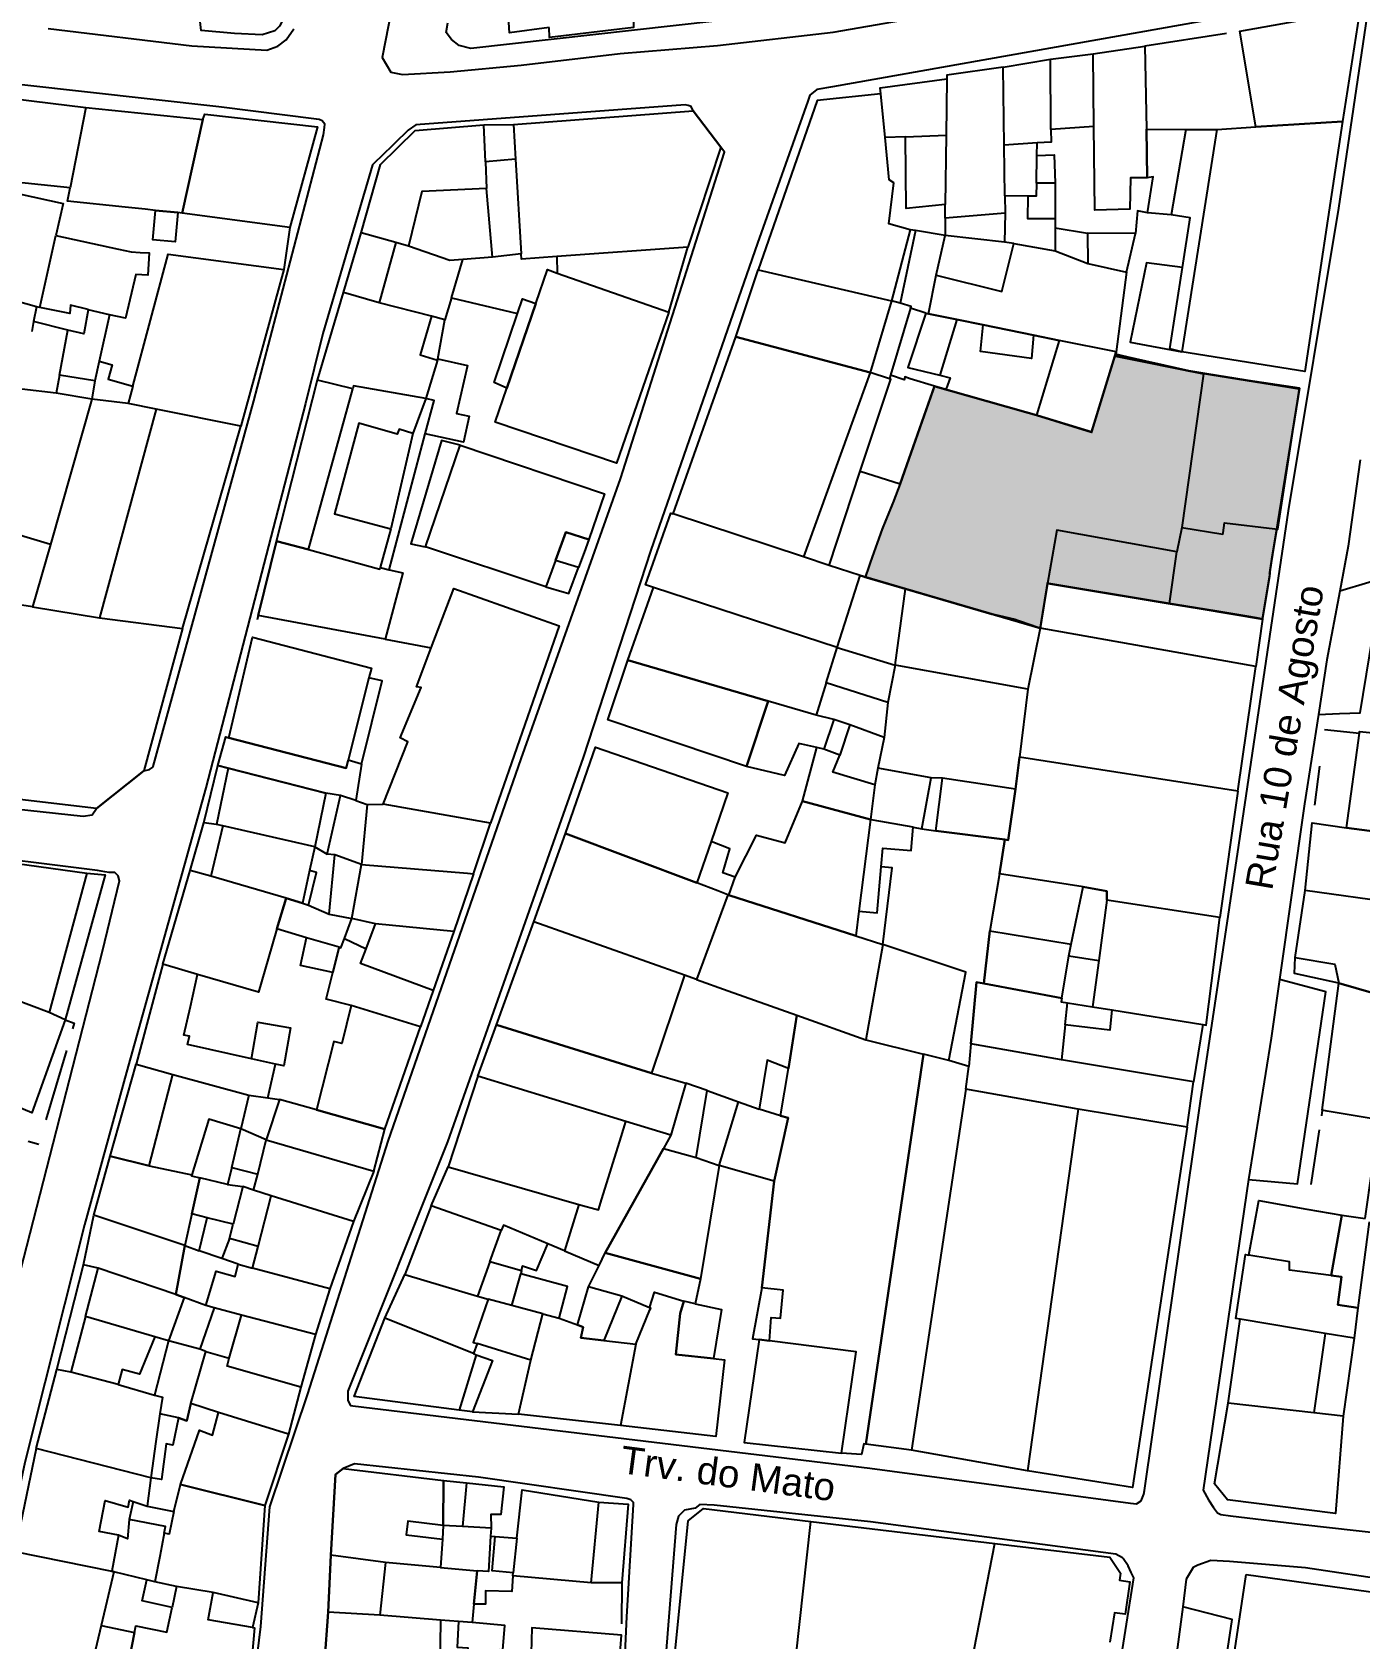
# Model space of a CAD drawing. Header units: millimetres. Extents: x 1778 to 2471, y 1406 to 1876.
# Drawn here: x 2200.4 to 2320.9, y 1526.5 to 1672.4 of the extents above; entities that cross this region are included whole.
import ezdxf
from ezdxf.enums import TextEntityAlignment as Align

# ---------------------------------------------------------------- set-up
doc = ezdxf.new("R2010")
doc.units = ezdxf.units.MM
doc.linetypes.add('SOLID_LINE', pattern=[0])
for name, color, linetype in [('ARQ_CONSTRUIR_CORTE', 10, 'Continuous'), ('LOC_CORTE', 6, 'Continuous'), ('LOC_VISTA', 8, 'Continuous')]:
    doc.layers.add(name, color=color, linetype=linetype)
doc.layers.add('ARQ_LEGENDA', color=5, linetype='Continuous', lineweight=0)
doc.layers.add('LIMITE_ARTIGO', color=7, linetype='Continuous', true_color=0xdb0000)
doc.styles.add('Arial', font='arial.ttf', dxfattribs={"height": 0.2})

msp = doc.modelspace()

# ---------------------------------------------------------------- hatches: boundary and pattern name
at = {"layer": 'ARQ_CONSTRUIR_CORTE', "true_color": 0xff6b6b}
h = msp.add_hatch(color=11, dxfattribs=at)
h.dxf.hatch_style = 1
h.paths.add_polyline_path([(2315.407, 1639.991), (2314.167, 1640.194), (2311.267, 1640.658), (2306.823, 1641.372), (2306.566, 1641.417), (2305.38, 1641.616), (2304.618, 1641.784), (2302.921, 1642.168), (2301.599, 1642.463), (2299.723, 1642.889), (2298.745, 1643.128), (2298.714, 1643.137), (2297.662, 1639.707), (2296.547, 1636.072), (2293.765, 1636.922), (2291.536, 1637.601), (2289.287, 1638.239), (2283.347, 1639.922), (2282.822, 1640.072), (2282.297, 1640.222), (2281.993, 1639.357), (2281.085, 1636.77), (2279.82, 1633.165), (2279.187, 1631.362), (2278.557, 1629.705), (2277.562, 1627.273), (2276.577, 1624.51), (2276.023, 1622.893), (2276.228, 1622.833), (2276.3, 1622.812), (2276.849, 1622.652), (2277.073, 1622.586), (2279.657, 1621.832), (2280.989, 1621.442), (2284.528, 1620.406), (2287.447, 1619.552), (2289.575, 1619.053), (2291.887, 1618.252), (2292.123, 1619.716), (2292.492, 1621.994), (2292.547, 1622.332), (2293.886, 1622.11), (2296.839, 1621.619), (2303.627, 1620.492), (2308.019, 1619.784), (2311.303, 1619.233), (2312.047, 1619.092), (2312.129, 1619.591), (2312.692, 1622.952), (2312.73, 1623.296), (2312.71, 1623.3), (2312.913, 1624.637), (2313.237, 1626.585), (2313.335, 1627.177)])

# ---------------------------------------------------------------- linework, layer by layer
at = {"layer": 'LIMITE_ARTIGO', "const_width": 0.2}
msp.add_lwpolyline([(2315.407, 1639.991), (2314.167, 1640.194), (2311.267, 1640.658), (2306.823, 1641.372), (2306.566, 1641.417), (2305.38, 1641.616), (2304.618, 1641.784), (2302.921, 1642.168), (2301.599, 1642.463), (2299.723, 1642.889), (2298.745, 1643.128), (2298.714, 1643.137), (2297.662, 1639.707), (2296.547, 1636.072), (2293.765, 1636.922), (2291.536, 1637.601), (2289.287, 1638.239), (2283.347, 1639.922), (2282.822, 1640.072), (2282.297, 1640.222), (2281.993, 1639.357), (2281.085, 1636.77), (2279.82, 1633.165), (2279.187, 1631.362), (2278.557, 1629.705), (2277.562, 1627.273), (2276.577, 1624.51), (2276.023, 1622.893), (2276.228, 1622.833), (2276.3, 1622.812), (2276.849, 1622.652), (2277.073, 1622.586), (2279.657, 1621.832), (2280.989, 1621.442), (2284.528, 1620.406), (2287.447, 1619.552), (2289.575, 1619.053), (2291.887, 1618.252), (2292.123, 1619.716), (2292.492, 1621.994), (2292.547, 1622.332), (2293.886, 1622.11), (2296.839, 1621.619), (2303.627, 1620.492), (2308.019, 1619.784), (2311.303, 1619.233), (2312.047, 1619.092), (2312.129, 1619.591), (2312.692, 1622.952), (2312.73, 1623.296), (2312.71, 1623.3), (2312.913, 1624.637), (2313.237, 1626.585), (2313.335, 1627.177)], close=True, dxfattribs=at)
at = {"layer": 'LOC_CORTE'}
for p, q in [((2292.807, 1669.922), (2296.677, 1670.402)), ((2292.857, 1663.532), (2292.807, 1669.922)), ((2296.757, 1663.792), (2296.677, 1670.402)), ((2191.587, 1667.212), (2205.297, 1665.522)), ((2205.297, 1665.522), (2203.867, 1658.242)), ((2241.407, 1663.962), (2244.097, 1663.982)), ((2241.547, 1660.602), (2241.407, 1663.962)), ((2244.097, 1663.982), (2244.277, 1660.822)), ((2279.667, 1662.872), (2283.357, 1663.012)), ((2296.757, 1663.792), (2292.857, 1663.532)), ((2305.087, 1663.522), (2303.757, 1655.782)), ((2307.917, 1663.542), (2304.747, 1643.352)), ((2305.087, 1663.522), (2307.917, 1663.542)), ((2288.687, 1657.522), (2288.627, 1662.102)), ((2291.537, 1658.652), (2291.577, 1661.162)), ((2203.867, 1658.242), (2189.197, 1659.752)), ((2244.277, 1660.822), (2241.547, 1660.602)), ((2241.547, 1660.602), (2241.657, 1658.162)), ((2244.277, 1660.822), (2244.777, 1652.242)), ((2293.237, 1658.672), (2291.537, 1658.652)), ((2293.237, 1658.672), (2293.237, 1655.422)), ((2242.187, 1651.952), (2241.657, 1658.162)), ((2290.787, 1657.492), (2288.687, 1657.522)), ((2288.687, 1657.522), (2288.697, 1655.942)), ((2283.247, 1655.482), (2283.267, 1656.722)), ((2288.697, 1655.942), (2283.247, 1655.482)), ((2283.247, 1655.482), (2283.257, 1653.902)), ((2288.697, 1655.942), (2288.657, 1653.312)), ((2293.237, 1655.422), (2293.247, 1654.612)), ((2201.127, 1647.362), (2202.567, 1653.912)), ((2228.667, 1648.742), (2230.287, 1654.142)), ((2233.417, 1653.262), (2230.287, 1654.142)), ((2280.077, 1654.422), (2278.397, 1647.992)), ((2280.567, 1654.362), (2279.167, 1647.762)), ((2280.567, 1654.362), (2280.077, 1654.422)), ((2283.257, 1653.902), (2280.567, 1654.362)), ((2282.437, 1650.302), (2283.257, 1653.902)), ((2288.657, 1653.312), (2283.257, 1653.902)), ((2293.247, 1654.612), (2293.257, 1652.522)), ((2293.247, 1654.612), (2296.177, 1654.132)), ((2296.177, 1654.132), (2296.197, 1651.372)), ((2233.417, 1653.262), (2231.917, 1647.802)), ((2234.577, 1652.932), (2233.417, 1653.262)), ((2259.927, 1652.842), (2248.017, 1651.992)), ((2289.487, 1653.172), (2288.657, 1653.312)), ((2289.487, 1653.172), (2293.257, 1652.522)), ((2293.257, 1652.522), (2296.197, 1651.372)), ((2238.467, 1648.262), (2239.507, 1651.742)), ((2242.187, 1651.952), (2239.507, 1651.742)), ((2244.777, 1652.242), (2242.187, 1651.952)), ((2248.017, 1651.992), (2248.047, 1650.502)), ((2200.807, 1647.422), (2196.817, 1648.562)), ((2226.317, 1640.792), (2228.667, 1648.742)), ((2231.917, 1647.802), (2228.667, 1648.742)), ((2278.397, 1647.992), (2276.447, 1641.482)), ((2279.167, 1647.762), (2278.397, 1647.992)), ((2200.807, 1647.422), (2200.537, 1646.112)), ((2201.127, 1647.362), (2200.807, 1647.422)), ((2207.437, 1646.722), (2205.497, 1647.162)), ((2207.437, 1646.722), (2206.497, 1642.502)), ((2236.657, 1646.572), (2231.917, 1647.802)), ((2280.127, 1647.312), (2278.307, 1641.222)), ((2281.497, 1646.872), (2280.127, 1647.312)), ((2200.537, 1646.112), (2200.387, 1645.192)), ((2203.647, 1645.312), (2200.537, 1646.112)), ((2202.897, 1641.242), (2203.647, 1645.312)), ((2206.497, 1642.502), (2206.107, 1640.722)), ((2237.207, 1642.592), (2236.127, 1639.122)), ((2202.897, 1641.242), (2202.587, 1639.582)), ((2206.107, 1640.722), (2202.897, 1641.242)), ((2206.107, 1640.722), (2205.837, 1639.052)), ((2229.517, 1639.982), (2226.317, 1640.792)), ((2276.447, 1641.482), (2270.397, 1624.732)), ((2278.217, 1640.912), (2276.447, 1641.482)), ((2278.307, 1641.222), (2278.217, 1640.912)), ((2202.587, 1639.582), (2199.487, 1639.972)), ((2205.837, 1639.052), (2202.587, 1639.582)), ((2209.567, 1640.242), (2209.147, 1638.662)), ((2225.487, 1625.412), (2229.517, 1639.982)), ((2205.837, 1639.052), (2202.077, 1625.872)), ((2209.147, 1638.662), (2205.837, 1639.052)), ((2211.677, 1638.152), (2206.537, 1619.202)), ((2236.127, 1639.122), (2234.977, 1635.942)), ((2234.977, 1635.942), (2232.977, 1627.292)), ((2202.077, 1625.872), (2188.877, 1629.822)), ((2270.397, 1624.732), (2258.597, 1628.632)), ((2232.977, 1627.292), (2232.007, 1623.772)), ((2202.077, 1625.872), (2200.457, 1620.192)), ((2272.737, 1623.962), (2270.397, 1624.732)), ((2200.457, 1620.192), (2186.517, 1622.432)), ((2273.457, 1616.522), (2256.797, 1621.962)), ((2292.547, 1622.332), (2291.887, 1618.252)), ((2303.627, 1620.492), (2292.547, 1622.332)), ((2291.887, 1618.252), (2290.747, 1612.722)), ((2272.467, 1613.312), (2273.457, 1616.522)), ((2278.717, 1614.912), (2278.047, 1611.522)), ((2290.747, 1612.722), (2278.717, 1614.912)), ((2272.467, 1613.312), (2271.567, 1610.362)), ((2278.047, 1611.522), (2272.467, 1613.312)), ((2271.567, 1610.362), (2267.217, 1611.632)), ((2273.157, 1609.962), (2271.567, 1610.362)), ((2278.047, 1611.522), (2277.727, 1608.342)), ((2273.157, 1609.962), (2272.257, 1607.272)), ((2274.617, 1609.492), (2273.157, 1609.962)), ((2274.617, 1609.492), (2273.717, 1606.732)), ((2277.727, 1608.342), (2274.617, 1609.492)), ((2272.257, 1607.272), (2271.607, 1607.422)), ((2273.717, 1606.732), (2272.257, 1607.272)), ((2277.727, 1608.342), (2277.167, 1605.552)), ((2230.297, 1605.922), (2229.097, 1606.272)), ((2230.297, 1605.922), (2229.777, 1602.612)), ((2309.827, 1603.462), (2289.997, 1606.562)), ((2218.217, 1605.562), (2217.147, 1600.442)), ((2277.167, 1605.552), (2276.867, 1604.052)), ((2281.977, 1604.682), (2277.167, 1605.552)), ((2283.007, 1604.652), (2281.977, 1604.682)), ((2289.647, 1603.662), (2283.007, 1604.652)), ((2229.777, 1602.612), (2228.387, 1603.082)), ((2276.867, 1604.052), (2276.477, 1600.912)), ((2229.777, 1602.612), (2230.807, 1602.272)), ((2230.807, 1602.272), (2230.297, 1596.812)), ((2230.807, 1602.272), (2232.257, 1602.282)), ((2242.017, 1600.552), (2232.257, 1602.282)), ((2214.757, 1596.282), (2216.007, 1600.612)), ((2217.147, 1600.442), (2216.007, 1600.612)), ((2217.737, 1600.312), (2216.627, 1595.742)), ((2217.737, 1600.312), (2217.147, 1600.442)), ((2226.077, 1598.432), (2217.737, 1600.312)), ((2227.357, 1592.292), (2227.877, 1597.692)), ((2230.297, 1596.812), (2227.877, 1597.692)), ((2205.387, 1596.022), (2201.977, 1583.382)), ((2216.627, 1595.742), (2214.757, 1596.282)), ((2223.457, 1593.752), (2216.627, 1595.742)), ((2229.437, 1591.902), (2230.297, 1596.812)), ((2315.007, 1588.382), (2315.927, 1594.462)), ((2328.077, 1592.742), (2315.927, 1594.462)), ((2297.937, 1593.572), (2297.197, 1588.092)), ((2227.357, 1592.292), (2229.437, 1591.902)), ((2230.727, 1589.162), (2231.577, 1591.432)), ((2238.697, 1590.722), (2231.577, 1591.432)), ((2259.617, 1586.762), (2245.937, 1591.602)), ((2228.277, 1589.302), (2225.327, 1590.172)), ((2238.697, 1590.722), (2236.807, 1585.392)), ((2293.847, 1584.682), (2294.477, 1588.532)), ((2294.477, 1588.532), (2294.697, 1589.582)), ((2294.477, 1588.532), (2297.197, 1588.092)), ((2297.197, 1588.092), (2296.627, 1583.892)), ((2201.977, 1583.382), (2193.937, 1586.402)), ((2294.147, 1582.252), (2294.367, 1584.262)), ((2203.427, 1582.702), (2201.977, 1583.382)), ((2283.607, 1579.032), (2281.287, 1579.602)), ((2285.407, 1578.492), (2283.607, 1579.032)), ((2285.147, 1576.412), (2285.407, 1578.492)), ((2211.037, 1569.452), (2213.177, 1577.752)), ((2213.177, 1577.752), (2220.097, 1575.872)), ((2220.097, 1575.872), (2219.367, 1572.822)), ((2222.857, 1575.482), (2221.657, 1571.812)), ((2285.147, 1576.412), (2280.217, 1543.642)), ((2295.317, 1574.622), (2285.147, 1576.412)), ((2268.317, 1574.012), (2266.377, 1574.612)), ((2295.317, 1574.622), (2290.727, 1541.782)), ((2305.207, 1572.972), (2295.317, 1574.622)), ((2218.527, 1569.302), (2219.367, 1572.822)), ((2221.657, 1571.812), (2219.367, 1572.822)), ((2211.037, 1569.452), (2214.907, 1568.652)), ((2218.527, 1569.302), (2218.157, 1567.772)), ((2218.157, 1567.772), (2215.627, 1568.382)), ((2218.157, 1567.772), (2219.547, 1567.582)), ((2219.547, 1567.582), (2218.667, 1564.162)), ((2229.577, 1564.402), (2222.117, 1566.742)), ((2205.087, 1560.492), (2206.027, 1564.992)), ((2214.267, 1562.222), (2206.027, 1564.992)), ((2215.587, 1561.762), (2216.307, 1564.742)), ((2218.667, 1564.162), (2216.307, 1564.742)), ((2218.337, 1562.872), (2218.667, 1564.162)), ((2229.577, 1564.402), (2227.417, 1558.312)), ((2241.957, 1560.762), (2242.977, 1563.602)), ((2214.267, 1562.222), (2213.447, 1557.782)), ((2218.337, 1562.872), (2217.627, 1561.042)), ((2220.927, 1562.142), (2218.337, 1562.872)), ((2202.657, 1550.962), (2205.087, 1560.492)), ((2206.407, 1560.162), (2205.087, 1560.492)), ((2217.627, 1561.042), (2215.587, 1561.762)), ((2219.117, 1560.532), (2217.627, 1561.042)), ((2241.957, 1560.762), (2240.817, 1557.642)), ((2244.817, 1559.922), (2241.957, 1560.762)), ((2205.267, 1555.802), (2206.407, 1560.162)), ((2213.447, 1557.782), (2206.407, 1560.162)), ((2227.417, 1558.312), (2220.417, 1560.182)), ((2243.937, 1556.772), (2244.747, 1559.672)), ((2244.817, 1559.922), (2244.747, 1559.672)), ((2227.417, 1558.312), (2226.137, 1554.162)), ((2240.817, 1557.642), (2241.797, 1557.372)), ((2253.937, 1557.622), (2250.907, 1558.492)), ((2253.937, 1557.622), (2252.287, 1553.622)), ((2256.447, 1556.572), (2253.937, 1557.622)), ((2214.227, 1557.522), (2212.807, 1553.572)), ((2216.167, 1556.782), (2214.227, 1557.522)), ((2216.947, 1556.572), (2215.647, 1552.832)), ((2216.947, 1556.572), (2216.167, 1556.782)), ((2243.937, 1556.772), (2241.797, 1557.372)), ((2246.767, 1556.032), (2243.937, 1556.772)), ((2260.567, 1556.952), (2259.557, 1557.182)), ((2205.267, 1555.802), (2203.917, 1550.742)), ((2211.567, 1553.942), (2205.267, 1555.802)), ((2218.307, 1551.992), (2219.417, 1555.922)), ((2226.137, 1554.162), (2219.417, 1555.922)), ((2240.467, 1552.422), (2232.407, 1555.642)), ((2245.677, 1551.822), (2246.767, 1556.032)), ((2308.947, 1547.922), (2310.017, 1555.532)), ((2317.747, 1554.242), (2310.017, 1555.532)), ((2212.807, 1553.572), (2211.527, 1548.662)), ((2215.647, 1552.832), (2212.807, 1553.572)), ((2226.137, 1554.162), (2224.787, 1549.382)), ((2245.677, 1551.822), (2240.787, 1553.322)), ((2255.197, 1553.282), (2253.807, 1545.882)), ((2317.747, 1554.242), (2316.707, 1547.052)), ((2320.367, 1553.812), (2317.747, 1554.242)), ((2320.367, 1553.812), (2319.387, 1546.752)), ((2216.177, 1552.602), (2215.647, 1552.832)), ((2240.717, 1552.322), (2239.167, 1547.272)), ((2240.467, 1552.422), (2240.717, 1552.322)), ((2203.917, 1550.742), (2202.657, 1550.962)), ((2208.227, 1549.602), (2203.917, 1550.742)), ((2224.787, 1549.382), (2223.687, 1545.102)), ((2316.707, 1547.052), (2308.947, 1547.922)), ((2213.697, 1546.602), (2212.017, 1546.952)), ((2223.687, 1545.102), (2217.327, 1547.082)), ((2319.387, 1546.752), (2316.707, 1547.052)), ((2290.727, 1541.782), (2280.217, 1543.642)), ((2211.177, 1541.132), (2210.847, 1538.572)), ((2239.827, 1540.702), (2239.467, 1536.712)), ((2209.587, 1539.002), (2209.237, 1537.362)), ((2209.587, 1539.002), (2210.847, 1538.572)), ((2251.157, 1531.602), (2251.847, 1538.922)), ((2210.847, 1538.572), (2213.267, 1538.102)), ((2271.087, 1537.192), (2287.757, 1535.192)), ((2208.247, 1535.932), (2207.647, 1532.672)), ((2237.717, 1536.822), (2237.647, 1535.562)), ((2239.467, 1536.712), (2237.717, 1536.822)), ((2242.057, 1536.562), (2239.467, 1536.712)), ((2242.057, 1536.562), (2242.017, 1535.842)), ((2242.017, 1535.842), (2242.437, 1535.812)), ((2242.437, 1535.812), (2244.407, 1535.672)), ((2237.647, 1535.562), (2237.487, 1533.002)), ((2244.407, 1535.672), (2244.067, 1532.522)), ((2285.417, 1523.132), (2287.757, 1535.192)), ((2227.277, 1528.942), (2227.527, 1534.112)), ((2232.497, 1533.472), (2227.527, 1534.112)), ((2232.497, 1533.472), (2231.977, 1528.692)), ((2237.487, 1533.002), (2232.497, 1533.472)), ((2211.547, 1531.712), (2210.827, 1531.872)), ((2213.527, 1531.272), (2211.547, 1531.712)), ((2244.037, 1532.242), (2244.067, 1532.522)), ((2251.157, 1531.602), (2244.037, 1532.242)), ((2213.527, 1531.272), (2213.137, 1529.382)), ((2216.847, 1530.742), (2213.527, 1531.272)), ((2220.927, 1529.802), (2216.847, 1530.742)), ((2220.927, 1529.802), (2220.417, 1527.552)), ((2226.957, 1524.402), (2227.277, 1528.942)), ((2231.977, 1528.692), (2227.277, 1528.942)), ((2237.487, 1528.232), (2231.977, 1528.692)), ((2206.677, 1527.742), (2205.767, 1523.912)), ((2237.487, 1528.232), (2237.407, 1523.762)), ((2239.117, 1528.102), (2237.487, 1528.232))]:
    msp.add_line(p, q, dxfattribs=at)
for points in [[(2265.447, 1678.952), (2266.157, 1673.772), (2240.217, 1670.882), (2239.177, 1671.152), (2238.477, 1671.702), (2237.987, 1672.322), (2238.147, 1673.222)], [(2311.437, 1663.762), (2309.997, 1672.442), (2320.527, 1674.332), (2320.617, 1674.272), (2320.827, 1673.932), (2319.307, 1664.252), (2311.437, 1663.762)], [(2247.317, 1672.782), (2243.727, 1672.292), (2243.627, 1673.732)], [(2254.967, 1673.832), (2254.977, 1672.802), (2247.367, 1671.892), (2247.317, 1672.782)], [(2292.857, 1663.532), (2292.867, 1662.392), (2291.597, 1662.312), (2288.627, 1662.102), (2288.537, 1669.202), (2292.807, 1669.922)], [(2296.677, 1670.402), (2301.377, 1671.092), (2301.517, 1663.562), (2301.597, 1659.142), (2300.077, 1659.132), (2300.027, 1656.302), (2296.847, 1656.212), (2296.757, 1663.792)], [(2288.627, 1662.102), (2288.537, 1669.202), (2283.427, 1668.472), (2283.427, 1668.132), (2283.357, 1663.012), (2283.267, 1656.722)], [(2279.667, 1662.872), (2277.817, 1662.802), (2277.427, 1666.772), (2277.357, 1667.322), (2283.427, 1668.132), (2283.357, 1663.012)], [(2205.297, 1665.522), (2215.917, 1664.432), (2214.047, 1655.932), (2213.647, 1655.982), (2211.627, 1656.192), (2210.687, 1656.292), (2208.857, 1656.482), (2203.627, 1657.032), (2203.867, 1658.242)], [(2277.817, 1662.802), (2277.427, 1666.772), (2271.637, 1666.172), (2266.297, 1650.802), (2278.397, 1647.992)], [(2214.047, 1655.932), (2215.917, 1664.432), (2216.077, 1664.922), (2226.317, 1663.772), (2223.787, 1654.632), (2214.047, 1655.932)], [(2244.097, 1663.982), (2260.387, 1665.212), (2262.897, 1661.912), (2259.927, 1652.842)], [(2307.917, 1663.542), (2311.437, 1663.762), (2319.307, 1664.252), (2315.887, 1641.572), (2304.747, 1643.352)], [(2230.287, 1654.142), (2232.037, 1660.342), (2235.187, 1663.432), (2241.407, 1663.962)], [(2283.267, 1656.722), (2279.717, 1656.362), (2279.667, 1662.872), (2277.817, 1662.802)], [(2280.077, 1654.422), (2278.137, 1654.962), (2278.597, 1658.702), (2278.177, 1658.972), (2277.817, 1662.802)], [(2283.357, 1663.012), (2283.267, 1656.722), (2279.717, 1656.362), (2279.667, 1662.872)], [(2303.757, 1655.782), (2301.617, 1655.972), (2302.147, 1659.222), (2301.597, 1659.142), (2301.517, 1663.562), (2305.087, 1663.522)], [(2291.577, 1661.162), (2291.597, 1662.312), (2288.627, 1662.102)], [(2291.577, 1661.162), (2293.157, 1661.222), (2293.237, 1658.672)], [(2291.537, 1658.652), (2291.527, 1657.482), (2290.787, 1657.492)], [(2196.817, 1648.562), (2199.237, 1657.682), (2203.237, 1656.812), (2202.567, 1653.912)], [(2241.657, 1658.162), (2235.787, 1657.912), (2234.577, 1652.932)], [(2293.237, 1655.422), (2290.777, 1655.422), (2290.787, 1657.492)], [(2213.647, 1655.982), (2213.407, 1653.322), (2211.377, 1653.502), (2211.627, 1656.192), (2213.647, 1655.982)], [(2304.747, 1643.352), (2304.727, 1643.352), (2303.647, 1643.622), (2304.787, 1650.992), (2305.487, 1655.512), (2303.757, 1655.782)], [(2202.567, 1653.912), (2208.267, 1652.662), (2209.397, 1652.412), (2210.237, 1652.372), (2211.027, 1652.342), (2210.917, 1650.302), (2209.817, 1650.362), (2208.887, 1646.392), (2207.437, 1646.722)], [(2296.197, 1651.372), (2299.727, 1650.572), (2300.527, 1654.082), (2296.177, 1654.132)], [(2239.507, 1651.742), (2238.317, 1651.642), (2234.577, 1652.932)], [(2248.047, 1650.502), (2258.177, 1646.962), (2259.927, 1652.842)], [(2282.437, 1650.302), (2288.407, 1648.822), (2289.487, 1653.172)], [(2209.567, 1640.242), (2212.767, 1652.202), (2223.257, 1650.832), (2219.367, 1636.602), (2211.677, 1638.152), (2209.147, 1638.662)], [(2248.017, 1651.992), (2244.807, 1651.762), (2244.777, 1652.242)], [(2238.467, 1648.262), (2244.457, 1646.842), (2244.907, 1648.172), (2246.107, 1647.722), (2247.167, 1650.812), (2248.047, 1650.502)], [(2243.487, 1640.062), (2246.107, 1647.722), (2247.167, 1650.812), (2248.047, 1650.502), (2258.177, 1646.962), (2253.447, 1633.242), (2242.437, 1636.962), (2243.487, 1640.062)], [(2276.447, 1641.482), (2264.267, 1644.712), (2266.297, 1650.802), (2278.397, 1647.992), (2276.447, 1641.482)], [(2281.497, 1646.872), (2281.757, 1646.812), (2282.437, 1650.302)], [(2238.467, 1648.262), (2237.877, 1646.252), (2236.657, 1646.572)], [(2205.497, 1647.162), (2205.497, 1647.182), (2203.907, 1647.582), (2203.847, 1646.832), (2201.127, 1647.362)], [(2205.497, 1647.162), (2205.097, 1644.972), (2203.647, 1645.312)], [(2236.657, 1646.572), (2235.617, 1643.072), (2237.207, 1642.592)], [(2281.497, 1646.872), (2279.887, 1641.912), (2282.777, 1641.222), (2283.707, 1641.002), (2283.357, 1639.982), (2283.347, 1639.922), (2282.297, 1640.222), (2280.077, 1640.892), (2279.607, 1641.072), (2279.587, 1641.012), (2279.527, 1640.822), (2278.307, 1641.222)], [(2280.127, 1647.312), (2280.167, 1647.462), (2279.167, 1647.762)], [(2291.277, 1644.872), (2291.107, 1642.732), (2286.477, 1643.382), (2286.697, 1645.802), (2291.277, 1644.872)], [(2258.597, 1628.632), (2264.267, 1644.712), (2276.447, 1641.482)], [(2291.537, 1637.602), (2296.547, 1636.072), (2298.777, 1643.342), (2293.607, 1644.392), (2291.537, 1637.602)], [(2206.497, 1642.502), (2207.677, 1642.172), (2207.317, 1640.872), (2209.567, 1640.242)], [(2237.207, 1642.592), (2237.237, 1642.712), (2239.907, 1642.122), (2238.937, 1637.752), (2240.067, 1637.512), (2239.547, 1635.142), (2236.087, 1635.912)], [(2225.487, 1625.412), (2222.587, 1626.152), (2226.307, 1640.802), (2226.317, 1640.792)], [(2272.737, 1623.962), (2275.557, 1632.502), (2278.317, 1640.872), (2278.217, 1640.912)], [(2306.697, 1641.362), (2304.737, 1627.392), (2308.467, 1626.802), (2308.477, 1626.922), (2308.597, 1627.842), (2313.177, 1627.282), (2313.437, 1627.252), (2315.417, 1640.052), (2306.697, 1641.362)], [(2236.127, 1639.122), (2229.587, 1640.252), (2229.517, 1639.982)], [(2211.677, 1638.152), (2209.147, 1638.662), (2205.837, 1639.052), (2202.077, 1625.872), (2200.457, 1620.192), (2206.537, 1619.202)], [(2206.537, 1619.202), (2214.057, 1618.222), (2219.367, 1636.602), (2211.677, 1638.152)], [(2236.087, 1635.912), (2236.887, 1638.922), (2236.127, 1639.122)], [(2234.977, 1635.942), (2233.737, 1636.342), (2233.527, 1635.862), (2230.067, 1636.872), (2227.847, 1628.632), (2232.977, 1627.292)], [(2232.007, 1623.772), (2232.807, 1623.552), (2236.087, 1635.912)], [(2236.107, 1625.652), (2239.267, 1634.862), (2237.567, 1635.292), (2234.777, 1625.922), (2236.077, 1625.662), (2236.097, 1625.652), (2236.107, 1625.652)], [(2247.917, 1624.412), (2247.037, 1622.012), (2236.107, 1625.652), (2239.267, 1634.862), (2252.357, 1630.472), (2250.937, 1626.322), (2248.857, 1626.992), (2247.917, 1624.412)], [(2256.797, 1621.962), (2256.077, 1622.202), (2258.377, 1628.712), (2258.597, 1628.632)], [(2303.627, 1620.492), (2304.267, 1625.182), (2293.407, 1627.172), (2292.547, 1622.332)], [(2225.487, 1625.412), (2231.967, 1623.622), (2232.007, 1623.772)], [(2273.457, 1616.522), (2275.547, 1623.032), (2272.737, 1623.962)], [(2232.257, 1602.282), (2234.497, 1607.962), (2233.807, 1608.302), (2235.707, 1612.872), (2235.287, 1612.942), (2236.637, 1616.492), (2238.677, 1621.872), (2248.237, 1618.492), (2242.017, 1600.552)], [(2267.217, 1611.632), (2254.467, 1615.352), (2256.797, 1621.962)], [(2278.717, 1614.912), (2279.657, 1621.832), (2291.887, 1618.252)], [(2200.457, 1620.192), (2206.537, 1619.202), (2214.057, 1618.222), (2210.567, 1605.302), (2206.247, 1601.892), (2183.067, 1604.612), (2183.407, 1606.392), (2186.117, 1620.382)], [(2303.627, 1620.492), (2312.047, 1619.092), (2311.457, 1614.802), (2291.887, 1618.252)], [(2229.097, 1606.272), (2228.917, 1605.572), (2218.277, 1608.322), (2220.417, 1617.442), (2231.197, 1614.632), (2230.977, 1613.752), (2229.097, 1606.272)], [(2309.827, 1603.462), (2311.457, 1614.802), (2291.887, 1618.252), (2290.747, 1612.722), (2289.997, 1606.562)], [(2265.227, 1605.702), (2252.647, 1609.952), (2254.467, 1615.352), (2267.217, 1611.632), (2265.227, 1605.702)], [(2230.297, 1605.922), (2232.177, 1613.472), (2230.977, 1613.752), (2229.097, 1606.272)], [(2271.607, 1607.422), (2269.977, 1607.812), (2268.677, 1604.902), (2265.227, 1605.702), (2267.217, 1611.632)], [(2290.747, 1612.722), (2289.997, 1606.562), (2289.647, 1603.662)], [(2331.037, 1598.652), (2319.677, 1600.152), (2320.857, 1608.722), (2320.857, 1608.902), (2321.767, 1608.782), (2323.767, 1608.542)], [(2228.387, 1603.082), (2227.077, 1603.282), (2218.217, 1605.562), (2217.277, 1605.802), (2218.007, 1608.412), (2218.277, 1608.322), (2228.917, 1605.572), (2229.097, 1606.272)], [(2260.717, 1595.142), (2248.827, 1599.622), (2251.537, 1607.472), (2263.537, 1603.332), (2262.017, 1598.912), (2260.717, 1595.142)], [(2276.477, 1600.912), (2270.317, 1602.552), (2271.607, 1607.422)], [(2216.007, 1600.612), (2217.277, 1605.802), (2218.217, 1605.562)], [(2276.867, 1604.052), (2273.057, 1605.192), (2273.717, 1606.732)], [(2309.827, 1603.462), (2308.177, 1591.992), (2297.937, 1593.572), (2297.937, 1594.402), (2295.787, 1594.802), (2288.177, 1595.982), (2288.667, 1599.072), (2288.987, 1599.032), (2289.647, 1603.662), (2289.997, 1606.562)], [(2218.217, 1605.562), (2227.077, 1603.282), (2226.077, 1598.432)], [(2280.357, 1600.192), (2281.157, 1600.052), (2281.977, 1604.682)], [(2289.647, 1603.662), (2288.987, 1599.032), (2288.667, 1599.072), (2282.417, 1599.882), (2283.007, 1604.652)], [(2227.877, 1597.692), (2227.187, 1597.752), (2228.387, 1603.082)], [(2230.297, 1596.812), (2239.927, 1596.022), (2240.477, 1595.972), (2242.017, 1600.552)], [(2276.477, 1600.912), (2275.437, 1592.582), (2277.097, 1592.442), (2277.447, 1596.592), (2277.597, 1598.302), (2280.177, 1598.082), (2280.357, 1600.192)], [(2280.357, 1600.192), (2276.727, 1600.842), (2276.477, 1600.912)], [(2315.927, 1594.462), (2316.567, 1600.612), (2319.677, 1600.152), (2331.037, 1598.652), (2330.597, 1594.872), (2330.307, 1592.432), (2328.077, 1592.742)], [(2226.077, 1598.432), (2225.587, 1596.262), (2224.937, 1593.312), (2223.457, 1593.752)], [(2245.937, 1591.602), (2248.827, 1599.622), (2260.717, 1595.142)], [(2263.537, 1594.072), (2263.647, 1594.042), (2264.217, 1595.672), (2263.087, 1596.052), (2263.717, 1598.222), (2262.017, 1598.912), (2260.717, 1595.142)], [(2192.087, 1587.092), (2192.227, 1587.662), (2194.687, 1597.522), (2205.387, 1596.022)], [(2205.387, 1596.022), (2207.037, 1595.892), (2203.427, 1582.702)], [(2223.457, 1593.752), (2222.637, 1590.962), (2221.837, 1588.252), (2220.947, 1585.222), (2215.427, 1586.842), (2212.267, 1587.762), (2214.757, 1596.282)], [(2231.577, 1591.432), (2229.437, 1591.902), (2230.297, 1596.812), (2239.927, 1596.022), (2240.477, 1595.972), (2238.697, 1590.722)], [(2263.537, 1594.072), (2260.697, 1586.382), (2259.617, 1586.762)], [(2263.537, 1594.072), (2262.627, 1594.422), (2260.717, 1595.142)], [(2294.697, 1589.582), (2295.787, 1594.802), (2297.937, 1594.402), (2297.937, 1593.572)], [(2225.327, 1590.172), (2222.637, 1590.962), (2223.457, 1593.752), (2224.937, 1593.312), (2225.487, 1593.112), (2227.357, 1592.292)], [(2296.627, 1583.892), (2298.397, 1583.612), (2306.647, 1582.282), (2306.937, 1582.242), (2308.177, 1591.992), (2297.937, 1593.572)], [(2328.077, 1592.742), (2327.797, 1590.362), (2327.017, 1583.682), (2326.857, 1583.762), (2318.967, 1586.052)], [(2228.277, 1589.302), (2228.417, 1589.262), (2228.747, 1590.112), (2229.437, 1591.902)], [(2259.617, 1586.762), (2256.617, 1577.862), (2242.557, 1582.272), (2245.937, 1591.602)], [(2228.277, 1589.302), (2227.707, 1587.002), (2224.767, 1587.652), (2225.327, 1590.172)], [(2236.807, 1585.392), (2235.657, 1582.082), (2229.377, 1584.022), (2227.107, 1584.582), (2227.707, 1587.002), (2228.277, 1589.302), (2228.417, 1589.262), (2228.747, 1590.112), (2230.727, 1589.162)], [(2293.847, 1584.682), (2286.777, 1586.002), (2287.327, 1590.792), (2294.697, 1589.582)], [(2236.807, 1585.392), (2230.227, 1587.832), (2230.727, 1589.162)], [(2283.607, 1579.032), (2285.137, 1587.052), (2281.497, 1588.262), (2277.597, 1589.552), (2276.067, 1580.902), (2281.287, 1579.602)], [(2318.967, 1586.052), (2314.947, 1586.922), (2315.007, 1588.382)], [(2315.007, 1588.382), (2318.607, 1587.782), (2318.967, 1586.052)], [(2220.097, 1575.872), (2221.817, 1575.622), (2222.497, 1578.682), (2220.327, 1579.172), (2214.527, 1580.462), (2214.697, 1581.222), (2214.197, 1581.332), (2214.787, 1583.912), (2215.427, 1586.842), (2212.267, 1587.762), (2209.857, 1578.692), (2213.177, 1577.752), (2220.097, 1575.872)], [(2294.147, 1582.252), (2293.827, 1579.072), (2285.597, 1580.532), (2286.107, 1586.132), (2286.777, 1586.002), (2293.847, 1584.682), (2293.797, 1584.352), (2294.367, 1584.262)], [(2321.357, 1564.672), (2322.647, 1573.652), (2317.927, 1574.432), (2317.467, 1574.512), (2318.967, 1586.052), (2326.857, 1583.762), (2327.017, 1583.682), (2331.607, 1581.302), (2333.167, 1580.492)], [(2226.207, 1574.532), (2232.407, 1572.782), (2235.657, 1582.082), (2229.377, 1584.022), (2228.507, 1580.582), (2227.797, 1580.762), (2226.207, 1574.532)], [(2293.847, 1584.682), (2293.797, 1584.352), (2294.367, 1584.262), (2296.627, 1583.892)], [(2294.367, 1584.262), (2296.627, 1583.892), (2298.397, 1583.612), (2298.187, 1581.792), (2294.147, 1582.252)], [(2203.427, 1582.702), (2200.387, 1574.262), (2190.777, 1578.332), (2190.897, 1578.642)], [(2222.497, 1578.682), (2220.327, 1579.172), (2220.907, 1582.502), (2223.857, 1581.992), (2223.257, 1578.552), (2222.497, 1578.682)], [(2258.377, 1572.252), (2254.297, 1573.492), (2240.867, 1577.602), (2242.557, 1582.272), (2256.617, 1577.862), (2259.727, 1576.982), (2258.377, 1572.252)], [(2280.217, 1543.642), (2276.067, 1544.202), (2281.287, 1579.602)], [(2305.207, 1572.972), (2305.787, 1577.092), (2293.827, 1579.072), (2285.597, 1580.532), (2285.407, 1578.492)], [(2211.037, 1569.452), (2207.487, 1570.342), (2209.857, 1578.692), (2213.177, 1577.752)], [(2268.317, 1574.012), (2269.047, 1578.302), (2267.107, 1579.042), (2266.797, 1577.202), (2266.377, 1574.612)], [(2238.167, 1569.362), (2250.037, 1565.962), (2251.797, 1565.462), (2252.117, 1566.462), (2253.857, 1572.082), (2254.297, 1573.492), (2240.867, 1577.602), (2238.167, 1569.362)], [(2257.697, 1571.032), (2260.677, 1570.222), (2261.677, 1576.292), (2259.727, 1576.982), (2258.377, 1572.252), (2257.697, 1571.032)], [(2220.097, 1575.872), (2221.817, 1575.622), (2222.857, 1575.482)], [(2221.657, 1571.812), (2231.417, 1568.982), (2232.407, 1572.782), (2226.207, 1574.532), (2222.857, 1575.482)], [(2268.317, 1574.012), (2269.007, 1573.812), (2267.737, 1568.062), (2262.757, 1569.482), (2264.507, 1575.282), (2266.377, 1574.612)], [(2219.367, 1572.822), (2216.457, 1573.702), (2214.907, 1568.652)], [(2305.207, 1572.972), (2300.267, 1540.262), (2290.727, 1541.782)], [(2218.527, 1569.302), (2220.887, 1568.722), (2221.657, 1571.812)], [(2222.117, 1566.742), (2220.517, 1567.242), (2220.887, 1568.722), (2221.657, 1571.812), (2231.417, 1568.982), (2229.577, 1564.402)], [(2206.027, 1564.992), (2207.487, 1570.342), (2211.037, 1569.452), (2214.907, 1568.652), (2214.887, 1568.562), (2215.627, 1568.382), (2214.897, 1565.092), (2214.267, 1562.222)], [(2247.217, 1562.392), (2243.177, 1564.082), (2242.977, 1563.602), (2236.617, 1565.832), (2238.167, 1569.362), (2250.037, 1565.962), (2248.717, 1561.752), (2247.217, 1562.392)], [(2214.907, 1568.652), (2214.887, 1568.562), (2215.627, 1568.382)], [(2216.307, 1564.742), (2214.897, 1565.092), (2215.627, 1568.382)], [(2220.927, 1562.142), (2222.117, 1566.742), (2220.517, 1567.242), (2219.547, 1567.582)], [(2220.417, 1560.182), (2220.927, 1562.142), (2222.117, 1566.742)], [(2310.827, 1561.352), (2311.707, 1566.322), (2316.087, 1565.542), (2319.257, 1564.982), (2318.287, 1559.512)], [(2242.977, 1563.602), (2236.617, 1565.832), (2234.237, 1559.592), (2240.817, 1557.642)], [(2321.717, 1564.372), (2320.697, 1556.572), (2318.897, 1556.842), (2319.217, 1559.402), (2318.287, 1559.512), (2319.257, 1564.982), (2321.357, 1564.672)], [(2244.817, 1559.922), (2244.907, 1560.382), (2246.187, 1559.962), (2247.217, 1562.392), (2243.177, 1564.082), (2242.977, 1563.602)], [(2214.227, 1557.522), (2213.447, 1557.782), (2214.267, 1562.222), (2215.587, 1561.762)], [(2219.117, 1560.532), (2220.417, 1560.182), (2220.927, 1562.142)], [(2216.167, 1556.782), (2217.117, 1559.892), (2218.847, 1559.422), (2219.117, 1560.532)], [(2219.417, 1555.922), (2216.947, 1556.572), (2216.167, 1556.782), (2217.117, 1559.892), (2218.847, 1559.422), (2219.117, 1560.532), (2220.417, 1560.182)], [(2250.907, 1558.492), (2251.857, 1560.422), (2252.417, 1561.552), (2261.067, 1559.192), (2260.567, 1556.952)], [(2310.017, 1555.532), (2309.647, 1555.592), (2310.507, 1561.402), (2310.827, 1561.352)], [(2318.287, 1559.512), (2314.517, 1559.982), (2314.517, 1560.742), (2310.827, 1561.352)], [(2232.407, 1555.642), (2234.237, 1559.592), (2240.817, 1557.642), (2241.797, 1557.372), (2240.437, 1553.422), (2240.787, 1553.322), (2240.467, 1552.422)], [(2246.767, 1556.032), (2248.227, 1555.622), (2249.007, 1558.522), (2244.747, 1559.672)], [(2318.287, 1559.512), (2319.217, 1559.402), (2318.897, 1556.842), (2320.697, 1556.572), (2320.367, 1553.812)], [(2213.447, 1557.782), (2214.227, 1557.522), (2212.807, 1553.572), (2211.567, 1553.942)], [(2252.287, 1553.622), (2250.217, 1553.862), (2250.417, 1554.832), (2249.907, 1555.022), (2250.907, 1558.492)], [(2255.197, 1553.282), (2256.477, 1556.382), (2256.547, 1556.532), (2256.447, 1556.572), (2256.887, 1557.992), (2259.557, 1557.182), (2259.227, 1556.072), (2258.817, 1552.352), (2262.247, 1551.972), (2263.227, 1551.862), (2262.447, 1544.902), (2253.807, 1545.882)], [(2256.447, 1556.572), (2256.887, 1557.992), (2259.557, 1557.182)], [(2267.337, 1553.572), (2267.487, 1555.702), (2268.317, 1555.632), (2268.567, 1558.192), (2266.637, 1558.382), (2265.777, 1553.752), (2266.397, 1553.692), (2267.337, 1553.572)], [(2216.177, 1552.602), (2218.307, 1551.992), (2219.417, 1555.922), (2216.947, 1556.572)], [(2241.797, 1557.372), (2240.437, 1553.422), (2240.787, 1553.322)], [(2252.287, 1553.622), (2255.197, 1553.282), (2256.477, 1556.382), (2256.547, 1556.532), (2256.447, 1556.572)], [(2260.567, 1556.952), (2262.977, 1556.412), (2262.247, 1551.972), (2258.817, 1552.352), (2259.227, 1556.072), (2259.557, 1557.182)], [(2239.167, 1547.272), (2229.627, 1548.512), (2232.407, 1555.642)], [(2253.807, 1545.882), (2244.537, 1546.912), (2245.677, 1551.822), (2246.767, 1556.032), (2248.227, 1555.622), (2249.907, 1555.022), (2250.417, 1554.832), (2250.217, 1553.862), (2252.287, 1553.622), (2255.197, 1553.282)], [(2212.807, 1553.572), (2211.567, 1553.942), (2210.147, 1550.552), (2208.587, 1550.962), (2208.227, 1549.602), (2211.527, 1548.662)], [(2211.567, 1553.942), (2210.147, 1550.552), (2208.587, 1550.962), (2208.227, 1549.602)], [(2240.787, 1553.322), (2240.467, 1552.422), (2240.717, 1552.322), (2242.177, 1551.782), (2240.387, 1547.132), (2244.537, 1546.912), (2245.677, 1551.822)], [(2273.867, 1543.382), (2275.177, 1552.582), (2267.337, 1553.572), (2266.397, 1553.692), (2265.027, 1544.352), (2273.867, 1543.382)], [(2213.697, 1546.602), (2214.467, 1546.332), (2214.827, 1547.892), (2216.177, 1552.602)], [(2217.327, 1547.082), (2214.827, 1547.892), (2216.177, 1552.602), (2218.307, 1551.992)], [(2224.787, 1549.382), (2218.107, 1551.272), (2218.307, 1551.992)], [(2240.717, 1552.322), (2242.177, 1551.782), (2240.387, 1547.132), (2239.167, 1547.272)], [(2208.227, 1549.602), (2211.527, 1548.662), (2212.237, 1548.462), (2212.017, 1546.952), (2211.657, 1544.432), (2211.177, 1541.132), (2200.797, 1543.812), (2202.657, 1550.962)], [(2211.527, 1548.662), (2212.237, 1548.462), (2212.017, 1546.952)], [(2319.387, 1546.752), (2318.687, 1537.912), (2308.877, 1539.152), (2307.687, 1540.592), (2308.947, 1547.922)], [(2212.017, 1546.952), (2211.657, 1544.432), (2211.177, 1541.132)], [(2213.697, 1546.602), (2213.197, 1544.122), (2212.587, 1544.242), (2212.147, 1541.002), (2211.177, 1541.132)], [(2223.687, 1545.102), (2221.527, 1538.622), (2213.877, 1540.532), (2215.607, 1545.482), (2216.787, 1545.012), (2217.327, 1547.082)], [(2211.177, 1541.132), (2200.797, 1543.812), (2198.857, 1534.472), (2207.647, 1532.672)], [(2227.527, 1534.112), (2227.957, 1541.442), (2228.637, 1541.992), (2237.757, 1540.892), (2237.717, 1536.822)], [(2213.267, 1538.102), (2213.877, 1540.532), (2221.527, 1538.622), (2220.927, 1529.802)], [(2237.717, 1536.822), (2237.757, 1540.892), (2239.827, 1540.702)], [(2239.827, 1540.702), (2243.227, 1540.332), (2242.947, 1537.812), (2242.047, 1537.802), (2242.057, 1536.562)], [(2208.247, 1535.932), (2206.517, 1536.262), (2207.047, 1539.092), (2209.127, 1538.492), (2209.257, 1539.112), (2209.587, 1539.002)], [(2208.247, 1535.932), (2206.517, 1536.262), (2207.047, 1539.092), (2209.127, 1538.492), (2209.257, 1539.112), (2209.587, 1539.002), (2209.237, 1537.362), (2209.077, 1535.592), (2208.247, 1535.932)], [(2244.407, 1535.672), (2244.887, 1540.052), (2251.847, 1538.922)], [(2251.847, 1538.922), (2254.487, 1538.742), (2253.927, 1531.622), (2251.157, 1531.602)], [(2209.237, 1537.362), (2209.077, 1535.592), (2208.247, 1535.932)], [(2212.397, 1536.112), (2212.517, 1536.722), (2209.237, 1537.362)], [(2213.267, 1538.102), (2212.867, 1536.022), (2212.397, 1536.112)], [(2237.717, 1536.822), (2234.507, 1537.212), (2234.357, 1535.962), (2237.647, 1535.562)], [(2258.227, 1519.892), (2259.957, 1537.242), (2261.337, 1538.362), (2271.087, 1537.192)], [(2270.837, 1524.682), (2269.727, 1524.812), (2271.087, 1537.192)], [(2212.397, 1536.112), (2212.177, 1534.972), (2211.997, 1534.012), (2211.547, 1531.712)], [(2237.717, 1536.822), (2237.647, 1535.562), (2237.487, 1533.002), (2240.787, 1532.702)], [(2242.017, 1535.842), (2241.827, 1532.642), (2240.787, 1532.702)], [(2244.067, 1532.522), (2242.157, 1532.692), (2242.437, 1535.812)], [(2205.767, 1523.912), (2196.847, 1526.032), (2198.857, 1534.472), (2207.647, 1532.672), (2207.837, 1532.622), (2206.677, 1527.742)], [(2287.757, 1535.192), (2298.187, 1533.942), (2299.167, 1532.492), (2299.067, 1531.852), (2300.027, 1531.712), (2299.607, 1528.762), (2298.617, 1528.902), (2298.207, 1526.222)], [(2237.487, 1533.002), (2240.787, 1532.702), (2240.497, 1529.682), (2240.337, 1528.002), (2239.117, 1528.102)], [(2210.827, 1531.872), (2207.837, 1532.622), (2207.647, 1532.672)], [(2213.137, 1529.382), (2210.407, 1529.982), (2210.827, 1531.872)], [(2244.037, 1532.242), (2243.947, 1530.822), (2241.567, 1530.892), (2241.547, 1529.662), (2240.497, 1529.682), (2240.787, 1532.702)], [(2310.577, 1532.382), (2328.417, 1529.892), (2327.537, 1523.692), (2327.037, 1520.142), (2323.857, 1520.532), (2323.407, 1517.772), (2322.237, 1517.902), (2320.047, 1501.722), (2317.847, 1485.402), (2303.817, 1487.372), (2310.577, 1532.382)], [(2220.417, 1527.552), (2216.387, 1528.252), (2216.847, 1530.742)], [(2220.417, 1527.552), (2220.597, 1527.522), (2220.157, 1522.412), (2219.747, 1521.642), (2219.407, 1521.432), (2218.787, 1521.292), (2208.957, 1523.222), (2209.707, 1527.112), (2209.827, 1527.722), (2212.657, 1527.122), (2213.137, 1529.382)], [(2206.677, 1527.742), (2209.707, 1527.112), (2208.957, 1523.222), (2205.767, 1523.912)], [(2242.817, 1525.552), (2243.117, 1525.532), (2243.317, 1527.742), (2240.337, 1528.002), (2239.117, 1528.102), (2238.977, 1525.782), (2239.947, 1525.712)], [(2239.117, 1528.102), (2238.977, 1525.782), (2239.947, 1525.712), (2239.957, 1523.372), (2239.137, 1523.292), (2238.987, 1521.222)], [(2245.627, 1522.922), (2253.577, 1522.572), (2253.887, 1526.852), (2245.767, 1527.532), (2245.627, 1522.922)]]:
    msp.add_lwpolyline(points, dxfattribs=at)
at = {"layer": 'LOC_VISTA'}
for p, q in [((2308.797, 1672.252), (2301.377, 1671.092)), ((2223.787, 1654.632), (2223.257, 1650.832)), ((2281.757, 1646.812), (2284.307, 1646.292)), ((2284.307, 1646.292), (2282.777, 1641.222)), ((2284.307, 1646.292), (2286.697, 1645.802)), ((2291.277, 1644.872), (2293.607, 1644.392)), ((2283.347, 1639.922), (2291.537, 1637.602)), ((2250.937, 1626.322), (2250.497, 1625.132)), ((2275.547, 1623.032), (2279.657, 1621.832)), ((2292.547, 1622.332), (2291.887, 1618.252)), ((2317.667, 1609.082), (2320.857, 1608.722)), ((2317.237, 1605.732), (2316.777, 1602.202)), ((2226.077, 1598.432), (2227.187, 1597.752)), ((2263.647, 1594.042), (2275.157, 1590.332)), ((2275.437, 1592.582), (2275.157, 1590.332)), ((2275.157, 1590.332), (2277.597, 1589.552)), ((2269.817, 1583.132), (2269.047, 1578.302)), ((2269.817, 1583.132), (2276.067, 1580.902)), ((2306.647, 1582.282), (2305.787, 1577.092)), ((2203.527, 1579.942), (2201.667, 1573.642)), ((2285.597, 1580.532), (2285.407, 1578.492)), ((2317.467, 1574.512), (2317.397, 1574.002)), ((2317.197, 1572.742), (2316.437, 1567.782)), ((2200.057, 1571.712), (2201.027, 1571.442)), ((2257.697, 1571.032), (2252.417, 1561.552)), ((2260.677, 1570.222), (2262.757, 1569.482)), ((2267.737, 1568.062), (2266.637, 1558.382)), ((2248.717, 1561.752), (2251.857, 1560.422)), ((2253.927, 1531.622), (2253.897, 1527.892))]:
    msp.add_line(p, q, dxfattribs=at)
for points in [[(2215.217, 1677.412), (2223.227, 1678.562), (2222.717, 1682.102), (2223.547, 1682.292), (2222.667, 1688.302), (2221.857, 1688.092), (2221.827, 1688.342), (2226.817, 1688.892), (2224.887, 1678.932), (2223.607, 1674.362), (2222.857, 1672.902), (2222.447, 1672.492), (2221.277, 1672.132), (2218.787, 1672.252), (2215.747, 1672.502), (2215.217, 1677.412)], [(2234.497, 1681.982), (2232.177, 1670.062), (2232.967, 1668.722), (2234.027, 1668.522), (2238.347, 1668.762), (2244.787, 1669.382), (2253.767, 1670.442), (2262.617, 1671.142), (2273.087, 1672.352), (2281.647, 1673.832)], [(2310.737, 1674.082), (2273.047, 1667.402), (2271.607, 1667.152), (2270.987, 1666.652), (2270.787, 1666.092), (2266.237, 1653.212), (2256.547, 1625.332), (2250.417, 1606.522), (2238.107, 1571.652), (2229.057, 1549.022), (2229.057, 1548.152), (2229.307, 1547.712), (2229.507, 1547.682), (2276.427, 1542.022), (2300.067, 1538.842), (2300.607, 1538.772), (2301.047, 1539.052), (2301.297, 1539.652), (2301.347, 1539.982), (2302.767, 1549.902), (2306.417, 1575.332), (2309.917, 1598.582), (2314.417, 1628.902), (2318.987, 1656.402), (2321.667, 1674.582)], [(2201.867, 1672.712), (2214.917, 1671.112), (2221.717, 1670.742), (2222.707, 1671.102), (2223.477, 1671.672), (2224.177, 1672.672)], [(2168.487, 1605.152), (2205.047, 1601.212), (2205.857, 1601.332), (2206.247, 1601.892), (2210.567, 1605.302), (2211.067, 1605.432), (2211.357, 1605.652), (2211.417, 1605.722), (2220.547, 1638.902), (2226.857, 1663.052), (2226.947, 1663.722), (2226.987, 1664.022), (2226.737, 1664.302), (2226.457, 1664.432), (2226.207, 1664.462), (2217.357, 1665.582), (2187.527, 1668.922)], [(2259.667, 1665.772), (2235.237, 1663.962), (2234.547, 1663.462), (2232.057, 1661.062), (2231.607, 1660.632), (2231.297, 1660.332), (2226.797, 1645.022), (2225.237, 1638.652), (2216.167, 1603.772), (2208.997, 1577.962), (2205.167, 1564.112), (2199.747, 1542.522), (2196.367, 1526.712), (2196.367, 1526.152)], [(2220.427, 1521.462), (2221.177, 1527.652), (2221.997, 1538.522), (2225.427, 1548.772), (2232.737, 1571.712), (2244.797, 1606.402), (2253.797, 1631.832), (2263.237, 1661.462), (2262.897, 1661.912), (2260.387, 1665.212), (2260.207, 1665.612), (2259.957, 1665.712), (2259.667, 1665.772)], [(2301.617, 1655.972), (2300.717, 1656.162), (2300.527, 1654.082)], [(2298.777, 1643.342), (2293.607, 1644.392), (2291.277, 1644.872), (2286.697, 1645.802), (2284.307, 1646.292), (2281.757, 1646.812), (2282.437, 1650.302), (2288.407, 1648.822), (2289.487, 1653.172), (2293.257, 1652.522), (2296.197, 1651.372), (2299.727, 1650.572), (2298.777, 1643.342)], [(2304.787, 1650.992), (2301.517, 1651.412), (2300.047, 1644.212), (2304.727, 1643.352)], [(2299.727, 1650.572), (2298.777, 1643.342), (2298.717, 1642.942), (2306.697, 1641.362)], [(2243.487, 1640.062), (2242.337, 1640.552), (2244.457, 1646.842), (2244.907, 1648.172), (2246.107, 1647.722), (2243.487, 1640.062)], [(2237.207, 1642.592), (2237.237, 1642.712), (2237.877, 1646.252), (2236.657, 1646.572), (2235.617, 1643.072), (2237.207, 1642.592)], [(2291.887, 1618.252), (2279.657, 1621.832), (2275.547, 1623.032), (2272.737, 1623.962), (2275.557, 1632.502), (2279.187, 1631.362), (2282.297, 1640.222), (2283.347, 1639.922), (2291.537, 1637.602), (2296.547, 1636.072), (2298.777, 1643.342), (2298.717, 1642.942), (2306.697, 1641.362), (2304.737, 1627.392), (2304.267, 1625.182), (2293.407, 1627.172), (2292.547, 1622.332), (2291.887, 1618.252)], [(2275.557, 1632.502), (2279.187, 1631.362), (2282.297, 1640.222)], [(2320.917, 1633.542), (2319.837, 1625.702), (2319.077, 1621.632), (2317.897, 1615.392), (2317.137, 1610.432), (2315.867, 1602.312), (2313.607, 1586.362), (2312.847, 1581.062), (2310.787, 1568.222), (2306.667, 1540.022), (2307.167, 1539.152), (2307.607, 1538.442), (2307.967, 1537.982), (2308.287, 1537.812), (2309.137, 1537.702), (2315.727, 1536.912), (2325.397, 1535.822)], [(2222.587, 1626.152), (2220.937, 1619.422), (2220.837, 1619.032)], [(2232.807, 1623.552), (2234.057, 1623.292), (2232.437, 1617.262), (2220.937, 1619.422), (2222.587, 1626.152), (2225.487, 1625.412), (2231.967, 1623.622), (2232.007, 1623.772), (2232.807, 1623.552)], [(2250.937, 1626.322), (2250.497, 1625.132), (2249.997, 1623.782), (2247.917, 1624.412), (2248.857, 1626.992), (2250.937, 1626.322)], [(2232.807, 1623.552), (2234.057, 1623.292), (2232.437, 1617.262), (2236.637, 1616.492)], [(2247.037, 1622.012), (2248.697, 1621.532), (2249.107, 1621.402), (2249.997, 1623.782)], [(2322.907, 1622.762), (2321.707, 1622.402), (2319.077, 1621.632), (2317.897, 1615.392), (2317.137, 1610.432), (2319.037, 1610.512), (2320.917, 1610.582), (2322.907, 1622.762)], [(2278.047, 1611.522), (2272.467, 1613.312), (2273.457, 1616.522), (2278.717, 1614.912), (2278.047, 1611.522)], [(2273.457, 1616.522), (2278.717, 1614.912), (2278.047, 1611.522)], [(2275.437, 1592.582), (2275.157, 1590.332), (2263.647, 1594.042), (2264.217, 1595.672), (2266.147, 1599.492), (2268.737, 1598.772), (2270.317, 1602.552), (2276.477, 1600.912), (2275.437, 1592.582)], [(2285.407, 1578.492), (2283.607, 1579.032), (2285.137, 1587.052), (2281.497, 1588.262), (2277.597, 1589.552), (2278.457, 1596.512), (2277.447, 1596.592), (2277.597, 1598.302), (2280.177, 1598.082), (2280.357, 1600.192), (2281.157, 1600.052), (2282.417, 1599.882), (2288.667, 1599.072), (2288.177, 1595.982), (2287.327, 1590.792), (2286.777, 1586.002), (2286.107, 1586.132), (2285.597, 1580.532), (2285.407, 1578.492)], [(2198.747, 1557.582), (2206.797, 1588.962), (2208.357, 1595.332), (2208.237, 1595.772), (2207.917, 1596.082), (2207.417, 1596.082), (2207.007, 1596.162), (2206.357, 1596.272), (2193.237, 1597.902)], [(2224.937, 1593.312), (2225.487, 1593.112), (2226.227, 1596.092), (2225.587, 1596.262), (2224.937, 1593.312)], [(2260.697, 1586.382), (2263.587, 1585.352), (2269.817, 1583.132)], [(2313.607, 1586.362), (2312.847, 1581.062), (2310.787, 1568.222), (2315.237, 1567.832), (2317.797, 1585.272), (2313.607, 1586.362)], [(2203.427, 1582.702), (2204.247, 1582.402), (2204.097, 1581.902)], [(2273.867, 1543.382), (2275.177, 1552.582), (2267.337, 1553.572), (2267.487, 1555.702), (2268.317, 1555.632), (2268.567, 1558.192), (2266.637, 1558.382), (2267.737, 1568.062), (2269.007, 1573.812), (2268.317, 1574.012), (2269.047, 1578.302), (2269.817, 1583.132), (2276.067, 1580.902), (2281.287, 1579.602), (2276.067, 1544.202), (2275.867, 1544.222), (2275.667, 1543.262), (2273.867, 1543.382)], [(2261.677, 1576.292), (2264.507, 1575.282), (2266.377, 1574.612)], [(2261.067, 1559.192), (2252.417, 1561.552), (2257.697, 1571.032), (2260.677, 1570.222), (2262.757, 1569.482), (2261.067, 1559.192)], [(2213.267, 1538.102), (2213.877, 1540.532), (2215.607, 1545.482), (2216.787, 1545.012), (2217.327, 1547.082), (2214.827, 1547.892), (2214.467, 1546.332), (2213.697, 1546.602), (2213.197, 1544.122), (2212.587, 1544.242), (2212.147, 1541.002), (2211.177, 1541.132), (2210.847, 1538.572), (2213.267, 1538.102)], [(2276.067, 1544.202), (2275.867, 1544.222), (2275.667, 1543.262)], [(2229.677, 1542.402), (2228.637, 1541.992), (2227.957, 1541.442), (2227.527, 1534.112), (2227.277, 1528.942), (2226.957, 1524.402)], [(2251.867, 1473.332), (2254.367, 1528.522), (2254.987, 1538.712), (2254.997, 1538.902), (2254.747, 1539.152), (2254.367, 1539.272), (2240.927, 1541.212), (2229.677, 1542.402)], [(2260.997, 1538.712), (2260.567, 1538.402), (2259.617, 1538.212), (2259.057, 1537.652), (2258.867, 1536.902), (2255.867, 1499.212)], [(2298.117, 1517.712), (2300.367, 1532.082), (2300.147, 1532.562), (2299.867, 1533.152), (2299.417, 1533.832), (2299.357, 1533.872), (2298.737, 1534.212), (2276.497, 1537.152), (2262.307, 1538.652), (2260.997, 1538.712)], [(2307.357, 1533.652), (2306.197, 1533.222), (2305.767, 1533.002), (2305.137, 1531.942), (2304.817, 1529.422), (2302.337, 1510.792), (2299.097, 1489.322), (2299.057, 1489.042), (2296.257, 1471.562), (2295.357, 1463.912), (2291.807, 1442.552), (2288.657, 1422.782), (2287.657, 1414.592), (2288.197, 1413.542), (2289.047, 1413.122), (2296.167, 1412.962), (2314.317, 1413.732), (2327.157, 1414.042)], [(2324.037, 1531.762), (2315.967, 1532.972), (2309.057, 1533.562), (2307.357, 1533.652)], [(2304.817, 1529.422), (2302.337, 1510.792), (2299.097, 1489.322), (2299.057, 1489.042), (2303.057, 1488.402), (2303.307, 1489.522), (2306.177, 1507.462), (2309.297, 1528.272), (2304.817, 1529.422)]]:
    msp.add_lwpolyline(points, dxfattribs=at)

# ---------------------------------------------------------------- texts
at = {"layer": 'ARQ_LEGENDA', "linetype": 'SOLID_LINE', "style": 'Arial'}
for s, rotation, p in [('Rua 10 de Agosto', 80.28331, (2314.357, 1608.315)), ('Trv. do Mato', 352.4102, (2263.566, 1541.586))]:
    msp.add_text(s, height=2.5, rotation=rotation, dxfattribs=at).set_placement(p, align=Align.MIDDLE)

doc.saveas('drawing.dxf')
